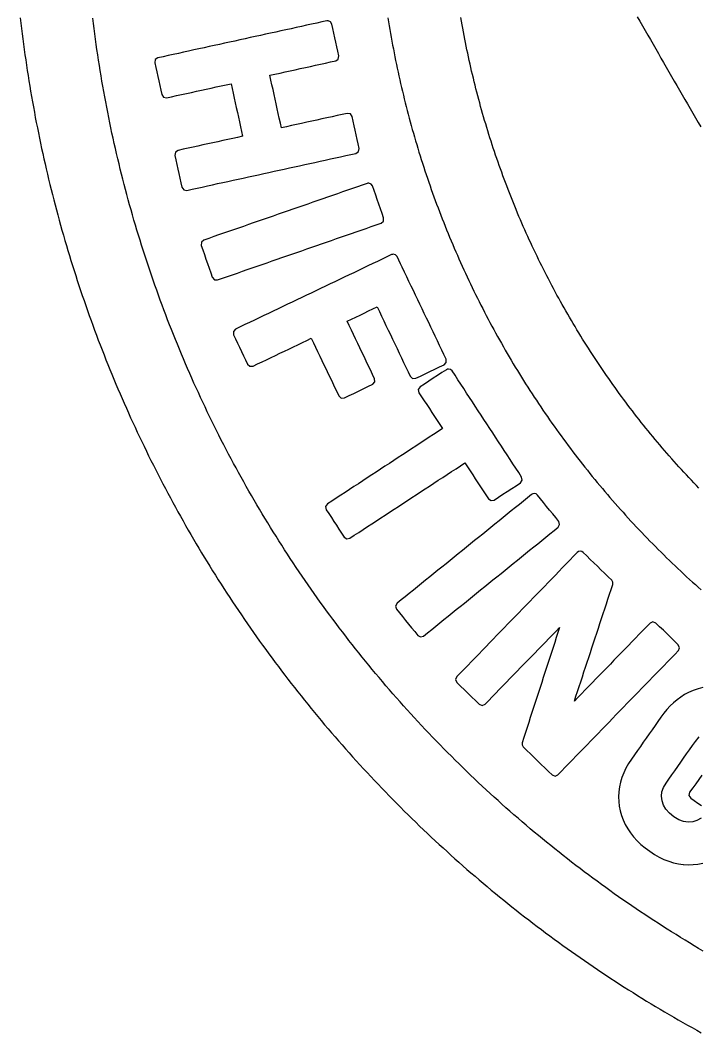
# Model space of a CAD drawing. Header units: millimetres. Extents: x 0 to 100, y 0 to 100.
# Drawn here: x 0.32 to 25.89, y 6.15 to 44.3 of the extents above; entities that cross this region are included whole.
import ezdxf

# ---------------------------------------------------------------- set-up
doc = ezdxf.new("R2010")
doc.units = ezdxf.units.MM

msp = doc.modelspace()

# ---------------------------------------------------------------- linework, layer by layer
at = {"layer": 'LOGO'}
for points in [[(0.3159, 44.3867), (0.3388, 44.1881), (0.3624, 43.9896), (0.3868, 43.7912), (0.412, 43.593), (0.438, 43.395), (0.4648, 43.1971), (0.4924, 42.9993), (0.5207, 42.8017), (0.5498, 42.6043), (0.5797, 42.4071), (0.6104, 42.21), (0.6419, 42.0131), (0.6741, 41.8164), (0.7071, 41.6198), (0.7409, 41.4234), (0.7755, 41.2272), (0.8108, 41.0312), (0.8469, 40.8353), (0.8838, 40.6396), (0.9215, 40.4442), (0.9599, 40.2489), (0.9991, 40.0538), (1.0391, 39.8589), (1.0798, 39.6642), (1.1213, 39.4697), (1.1636, 39.2754), (1.2066, 39.0813), (1.2504, 38.8874), (1.295, 38.6937), (1.3403, 38.5002), (1.3864, 38.3069), (1.4333, 38.1138), (1.4809, 37.921), (1.5293, 37.7284), (1.5784, 37.536), (1.6283, 37.3438), (1.6789, 37.1518), (1.7303, 36.9601), (1.7824, 36.7686), (1.8354, 36.5773), (1.889, 36.3863), (1.9434, 36.1955), (1.9986, 36.0049), (2.0545, 35.8146), (2.1111, 35.6245), (2.1685, 35.4346), (2.2267, 35.245), (2.2856, 35.0557), (2.3452, 34.8666), (2.4056, 34.6777), (2.4668, 34.4892), (2.5286, 34.3008), (2.5912, 34.1128), (2.6546, 33.9249), (2.7187, 33.7374), (2.7835, 33.5501), (2.8491, 33.3631), (2.9154, 33.1764), (2.9825, 32.9899), (3.0502, 32.8037), (3.1188, 32.6178), (3.188, 32.4322), (3.258, 32.2468), (3.3287, 32.0617), (3.4001, 31.8769), (3.4723, 31.6924), (3.5452, 31.5082), (3.6189, 31.3243), (3.6932, 31.1407), (3.7683, 30.9574), (3.8441, 30.7744), (3.9206, 30.5916), (3.9979, 30.4092), (4.0759, 30.2271), (4.1546, 30.0453), (4.234, 29.8638), (4.3141, 29.6826), (4.395, 29.5018), (4.4766, 29.3212), (4.5589, 29.141), (4.6419, 28.9611), (4.7256, 28.7815), (4.8101, 28.6022), (4.8952, 28.4233), (4.9811, 28.2447), (5.0677, 28.0664), (5.155, 27.8885), (5.243, 27.7109), (5.3317, 27.5336), (5.4211, 27.3567), (5.5112, 27.1801), (5.602, 27.0039), (5.6936, 26.828), (5.7858, 26.6524), (5.8788, 26.4773), (5.9724, 26.3024), (6.0667, 26.128), (6.1618, 25.9538), (6.2575, 25.7801), (6.354, 25.6067), (6.4511, 25.4337), (6.549, 25.261), (6.6475, 25.0887), (6.7467, 24.9168), (6.8467, 24.7452), (6.9473, 24.5741), (7.0486, 24.4033), (7.1506, 24.2329), (7.2533, 24.0629), (7.3567, 23.8932), (7.4608, 23.724), (7.5655, 23.5551), (7.671, 23.3866), (7.7771, 23.2185), (7.8839, 23.0508), (7.9914, 22.8836), (8.0996, 22.7167), (8.2085, 22.5502), (8.318, 22.3841), (8.4283, 22.2184), (8.5392, 22.0532), (8.6508, 21.8883), (8.7631, 21.7239), (8.876, 21.5598), (8.9896, 21.3962), (9.1039, 21.2331), (9.2189, 21.0703), (9.3345, 20.908), (9.4509, 20.746), (9.5678, 20.5846), (9.6855, 20.4235), (9.8038, 20.2629), (9.9228, 20.1027), (10.0425, 19.9429), (10.1628, 19.7836), (10.2838, 19.6248), (10.4055, 19.4664), (10.5278, 19.3084), (10.6508, 19.1509), (10.7745, 18.9938), (10.8988, 18.8372), (11.0238, 18.681), (11.1494, 18.5253), (11.2757, 18.37), (11.4027, 18.2152), (11.5303, 18.0609), (11.6585, 17.9071), (11.7875, 17.7537), (11.917, 17.6007), (12.0473, 17.4483), (12.1782, 17.2963), (12.3097, 17.1448), (12.4419, 16.9938), (12.5747, 16.8433), (12.7082, 16.6932), (12.8423, 16.5437), (12.9771, 16.3946), (13.1125, 16.246), (13.2486, 16.0979), (13.3853, 15.9503), (13.5227, 15.8032), (13.6607, 15.6566), (13.7993, 15.5105), (13.9386, 15.3649), (14.0785, 15.2198), (14.2191, 15.0752), (14.3603, 14.9312), (14.5021, 14.7876), (14.6446, 14.6446), (14.7879, 14.5018), (14.9319, 14.3596), (15.0763, 14.2181), (15.2212, 14.0772), (15.3666, 13.9369), (15.5126, 13.7973), (15.659, 13.6584), (15.806, 13.5201), (15.9535, 13.3824), (16.1014, 13.2454), (16.2499, 13.109), (16.3988, 12.9733), (16.5483, 12.8383), (16.6982, 12.7038), (16.8486, 12.5701), (16.9995, 12.437), (17.1509, 12.3045), (17.3028, 12.1727), (17.4551, 12.0416), (17.608, 11.9111), (17.7613, 11.7812), (17.9151, 11.652), (18.0693, 11.5235), (18.224, 11.3957), (18.3792, 11.2685), (18.5349, 11.1419), (18.691, 11.0161), (18.8475, 10.8908), (19.0046, 10.7663), (19.162, 10.6424), (19.32, 10.5192), (19.4784, 10.3967), (19.6372, 10.2748), (19.7965, 10.1536), (19.9562, 10.033), (20.1163, 9.9132), (20.277, 9.794), (20.438, 9.6754), (20.5995, 9.5576), (20.7614, 9.4404), (20.9237, 9.3239), (21.0865, 9.2081), (21.2497, 9.0929), (21.4133, 8.9785), (21.5773, 8.8647), (21.7418, 8.7516), (21.9067, 8.6391), (22.072, 8.5274), (22.2377, 8.4163), (22.4038, 8.3059), (22.5703, 8.1962), (22.7372, 8.0872), (22.9046, 7.9789), (23.0723, 7.8712), (23.2405, 7.7643), (23.409, 7.658), (23.5779, 7.5525), (23.7472, 7.4476), (23.917, 7.3434), (24.0871, 7.2399), (24.2575, 7.1371), (24.4284, 7.035), (24.5997, 6.9336), (24.7713, 6.8328), (24.9433, 6.7328), (25.1157, 6.6335), (25.2885, 6.5349), (25.4616, 6.4369), (25.6351, 6.3397), (25.809, 6.2432), (25.9832, 6.1474)], [(26.0534, 9.2255), (25.8819, 9.3267), (25.7108, 9.4286), (25.5402, 9.5313), (25.3699, 9.6346), (25.2001, 9.7388), (25.0307, 9.8436), (24.8617, 9.9492), (24.6931, 10.0555), (24.5249, 10.1625), (24.3572, 10.2703), (24.1899, 10.3788), (24.023, 10.488), (23.8565, 10.5979), (23.6905, 10.7086), (23.5249, 10.82), (23.3597, 10.9321), (23.195, 11.0449), (23.0307, 11.1585), (22.8669, 11.2727), (22.7035, 11.3877), (22.5406, 11.5034), (22.3781, 11.6198), (22.2161, 11.737), (22.0545, 11.8548), (21.8934, 11.9734), (21.7328, 12.0926), (21.5726, 12.2126), (21.4129, 12.3333), (21.2537, 12.4547), (21.0949, 12.5768), (20.9366, 12.6996), (20.7788, 12.8231), (20.6214, 12.9473), (20.4646, 13.0723), (20.3082, 13.1979), (20.1523, 13.3242), (19.9969, 13.4512), (19.842, 13.579), (19.6876, 13.7074), (19.5337, 13.8365), (19.3803, 13.9663), (19.2274, 14.0968), (19.075, 14.228), (18.9231, 14.3599), (18.7717, 14.4925), (18.6208, 14.6258), (18.4705, 14.7598), (18.3206, 14.8944), (18.1713, 15.0298), (18.0225, 15.1658), (17.8742, 15.3025), (17.7264, 15.4399), (17.5792, 15.578), (17.4325, 15.7168), (17.2863, 15.8562), (17.1407, 15.9963), (16.9956, 16.1371), (16.8511, 16.2786), (16.7071, 16.4208), (16.5636, 16.5636), (16.4209, 16.707), (16.2789, 16.8508), (16.1376, 16.9952), (15.9969, 17.1401), (15.8569, 17.2856), (15.7176, 17.4316), (15.579, 17.5782), (15.441, 17.7252), (15.3037, 17.8728), (15.1672, 18.021), (15.0313, 18.1696), (14.896, 18.3188), (14.7615, 18.4685), (14.6277, 18.6187), (14.4945, 18.7694), (14.362, 18.9206), (14.2303, 19.0724), (14.0992, 19.2246), (13.9688, 19.3774), (13.8391, 19.5306), (13.7101, 19.6844), (13.5818, 19.8386), (13.4542, 19.9933), (13.3273, 20.1486), (13.2011, 20.3043), (13.0755, 20.4605), (12.9507, 20.6172), (12.8266, 20.7743), (12.7032, 20.932), (12.5805, 21.0901), (12.4585, 21.2487), (12.3372, 21.4078), (12.2166, 21.5673), (12.0967, 21.7273), (11.9776, 21.8878), (11.8591, 22.0487), (11.7413, 22.2101), (11.6243, 22.3719), (11.508, 22.5342), (11.3924, 22.697), (11.2775, 22.8602), (11.1633, 23.0238), (11.0498, 23.1879), (10.9371, 23.3525), (10.825, 23.5174), (10.7137, 23.6828), (10.6032, 23.8487), (10.4933, 24.0149), (10.3841, 24.1816), (10.2757, 24.3488), (10.168, 24.5163), (10.0611, 24.6843), (9.9548, 24.8527), (9.8493, 25.0215), (9.7445, 25.1907), (9.6405, 25.3604), (9.5372, 25.5304), (9.4346, 25.7009), (9.3327, 25.8718), (9.2316, 26.043), (9.1312, 26.2147), (9.0316, 26.3867), (8.9326, 26.5592), (8.8345, 26.7321), (8.737, 26.9053), (8.6403, 27.0789), (8.5444, 27.2529), (8.4492, 27.4273), (8.3547, 27.6021), (8.261, 27.7772), (8.168, 27.9528), (8.0758, 28.1287), (7.9843, 28.3049), (7.8936, 28.4816), (7.8036, 28.6586), (7.7144, 28.836), (7.6259, 29.0137), (7.5382, 29.1918), (7.4512, 29.3702), (7.365, 29.549), (7.2795, 29.7281), (7.1948, 29.9076), (7.1108, 30.0875), (7.0276, 30.2677), (6.9452, 30.4482), (6.8635, 30.629), (6.7826, 30.8102), (6.7025, 30.9918), (6.6231, 31.1736), (6.5445, 31.3558), (6.4666, 31.5383), (6.3895, 31.7212), (6.3132, 31.9043), (6.2377, 32.0878), (6.1629, 32.2716), (6.0889, 32.4557), (6.0157, 32.6401), (5.9432, 32.8248), (5.8715, 33.0099), (5.8006, 33.1952), (5.7305, 33.3808), (5.6611, 33.5668), (5.5925, 33.753), (5.5247, 33.9395), (5.4577, 34.1264), (5.3915, 34.3135), (5.326, 34.5009), (5.2613, 34.6885), (5.1975, 34.8765), (5.1344, 35.0647), (5.072, 35.2533), (5.0105, 35.442), (4.9498, 35.6311), (4.8898, 35.8204), (4.8306, 36.01), (4.7723, 36.1999), (4.7147, 36.39), (4.6579, 36.5804), (4.6019, 36.771), (4.5467, 36.9619), (4.4923, 37.1531), (4.4387, 37.3445), (4.3859, 37.5361), (4.3339, 37.728), (4.2827, 37.9201), (4.2323, 38.1125), (4.1827, 38.3051), (4.1339, 38.498), (4.0859, 38.691), (4.0388, 38.8843), (3.9924, 39.0779), (3.9468, 39.2716), (3.9021, 39.4656), (3.8581, 39.6598), (3.815, 39.8542), (3.7726, 40.0488), (3.7311, 40.2437), (3.6904, 40.4387), (3.6505, 40.634), (3.6115, 40.8295), (3.5732, 41.0251), (3.5358, 41.221), (3.4992, 41.4171), (3.4634, 41.6133), (3.4284, 41.8098), (3.3942, 42.0064), (3.3609, 42.2032), (3.3284, 42.4003), (3.2967, 42.5975), (3.2659, 42.7948), (3.2359, 42.9924), (3.2067, 43.1901), (3.1783, 43.3881), (3.1507, 43.5861), (3.124, 43.7844), (3.0982, 43.9828), (3.0731, 44.1814), (3.0489, 44.3801)], [(14.1748, 44.3859), (14.1975, 44.2393), (14.2219, 44.093), (14.2464, 43.9467), (14.2709, 43.8004), (14.2971, 43.6544), (14.3233, 43.5084), (14.3496, 43.3624), (14.3776, 43.2168), (14.4057, 43.0712), (14.4338, 42.9255), (14.4636, 42.7802), (14.4934, 42.6349), (14.5233, 42.4896), (14.5549, 42.3447), (14.5865, 42.1997), (14.6181, 42.0548), (14.6515, 41.9102), (14.6849, 41.7657), (14.7184, 41.6211), (14.7535, 41.4771), (14.7886, 41.333), (14.8238, 41.1889), (14.8607, 41.0453), (14.8976, 40.9016), (14.9345, 40.7579), (14.9731, 40.6147), (15.0118, 40.4714), (15.0505, 40.3282), (15.0909, 40.1854), (15.1313, 40.0427), (15.1718, 39.9), (15.214, 39.7578), (15.2562, 39.6155), (15.2984, 39.4733), (15.3423, 39.3316), (15.3862, 39.1899), (15.4301, 39.0482), (15.4758, 38.9071), (15.5216, 38.7661), (15.5673, 38.625), (15.6147, 38.4844), (15.662, 38.3438), (15.7094, 38.2032), (15.7585, 38.0632), (15.8077, 37.9233), (15.8568, 37.7834), (15.9076, 37.644), (15.9583, 37.5046), (16.0091, 37.3652), (16.0617, 37.2265), (16.1143, 37.0878), (16.1669, 36.9491), (16.2211, 36.811), (16.2754, 36.6729), (16.3296, 36.5349), (16.3855, 36.3975), (16.4415, 36.2602), (16.4974, 36.1228), (16.5549, 35.9861), (16.6125, 35.8494), (16.6701, 35.7126), (16.7294, 35.5766), (16.7887, 35.4407), (16.848, 35.3047), (16.9089, 35.1694), (16.9698, 35.0342), (17.0307, 34.899), (17.0933, 34.7645), (17.1559, 34.63), (17.2185, 34.4955), (17.2828, 34.3618), (17.3471, 34.2281), (17.4114, 34.0945), (17.4772, 33.9615), (17.5431, 33.8286), (17.6089, 33.6957), (17.6765, 33.5636), (17.744, 33.4316), (17.8116, 33.2996), (17.8807, 33.1683), (17.9498, 33.037), (18.0189, 32.9057), (18.0896, 32.7753), (18.1603, 32.6448), (18.2309, 32.5144), (18.3033, 32.385), (18.3757, 32.2555), (18.4481, 32.1261), (18.5219, 31.9974), (18.5958, 31.8688), (18.6697, 31.7401), (18.7452, 31.6124), (18.8207, 31.4847), (18.8962, 31.357), (18.9732, 31.2303), (19.0502, 31.1035), (19.1272, 30.9768), (19.2058, 30.851), (19.2844, 30.7252), (19.3631, 30.5994), (19.4432, 30.4746), (19.5233, 30.3498), (19.6034, 30.2249), (19.685, 30.101), (19.7667, 29.9771), (19.8483, 29.8533), (19.9315, 29.7304), (20.0146, 29.6076), (20.0978, 29.4848), (20.1825, 29.3631), (20.2672, 29.2413), (20.3518, 29.1195), (20.438, 28.9987), (20.5242, 28.878), (20.6104, 28.7572), (20.698, 28.6375), (20.7857, 28.5179), (20.8734, 28.3982), (20.9624, 28.2795), (21.0514, 28.1609), (21.1404, 28.0422), (21.231, 27.9248), (21.3216, 27.8074), (21.4122, 27.6899), (21.5042, 27.5735), (21.5961, 27.4571), (21.688, 27.3407), (21.7814, 27.2254), (21.8748, 27.1102), (21.9682, 26.9949), (22.063, 26.8808), (22.1579, 26.7667), (22.2528, 26.6526), (22.3489, 26.5397), (22.4451, 26.4269), (22.5413, 26.314), (22.6389, 26.2023), (22.7364, 26.0905), (22.834, 25.9788), (22.933, 25.8682), (23.0319, 25.7577), (23.1309, 25.6471), (23.2312, 25.5378), (23.3315, 25.4285), (23.4318, 25.3193), (23.5334, 25.2112), (23.635, 25.1032), (23.7366, 24.9951), (23.8395, 24.8883), (23.9425, 24.7816), (24.0455, 24.6748), (24.1497, 24.5693), (24.254, 24.4637), (24.3582, 24.3582), (24.4637, 24.254), (24.5693, 24.1497), (24.6748, 24.0455), (24.7816, 23.9425), (24.8883, 23.8395), (24.9951, 23.7366), (25.1032, 23.635), (25.2112, 23.5334), (25.3193, 23.4318), (25.4285, 23.3315), (25.5378, 23.2312), (25.6471, 23.1309), (25.7577, 23.0319), (25.8682, 22.933), (25.9788, 22.834)], [(25.8927, 26.6691), (25.7974, 26.7679), (25.7021, 26.8667), (25.6082, 26.9666), (25.5142, 27.0666), (25.4202, 27.1666), (25.3274, 27.2676), (25.2345, 27.3687), (25.1417, 27.4697), (25.0502, 27.572), (24.9587, 27.6743), (24.8673, 27.7766), (24.777, 27.8799), (24.6866, 27.9833), (24.5963, 28.0867), (24.5073, 28.1911), (24.4183, 28.2956), (24.3293, 28.4), (24.2416, 28.5056), (24.1539, 28.6111), (24.0663, 28.7166), (23.9798, 28.8233), (23.8934, 28.9299), (23.8069, 29.0365), (23.7218, 29.1442), (23.6368, 29.252), (23.5517, 29.3597), (23.4679, 29.4683), (23.3842, 29.577), (23.3005, 29.6857), (23.2181, 29.7954), (23.1356, 29.9052), (23.0532, 30.0149), (22.9721, 30.1256), (22.891, 30.2363), (22.81, 30.347), (22.7303, 30.4588), (22.6505, 30.5705), (22.5708, 30.6822), (22.4925, 30.7949), (22.4141, 30.9076), (22.3358, 31.0202), (22.2588, 31.1339), (22.1819, 31.2475), (22.105, 31.3611), (22.0295, 31.4757), (21.954, 31.5903), (21.8785, 31.7048), (21.8043, 31.8204), (21.7302, 31.9359), (21.656, 32.0514), (21.5833, 32.1678), (21.5105, 32.2841), (21.4377, 32.4005), (21.3665, 32.5178), (21.2952, 32.6351), (21.224, 32.7524), (21.1542, 32.8705), (21.0843, 32.9886), (21.0144, 33.1067), (20.9461, 33.2257), (20.8777, 33.3447), (20.8093, 33.4637), (20.7425, 33.5835), (20.6756, 33.7033), (20.6087, 33.8231), (20.5433, 33.9437), (20.4778, 34.0644), (20.4124, 34.185), (20.3484, 34.3064), (20.2845, 34.4279), (20.2206, 34.5493), (20.1581, 34.6715), (20.0956, 34.7937), (20.0332, 34.9159), (19.9722, 35.0389), (19.9113, 35.1619), (19.8503, 35.2849), (19.7909, 35.4086), (19.7314, 35.5323), (19.6719, 35.6559), (19.614, 35.7804), (19.5561, 35.9048), (19.4982, 36.0292), (19.4419, 36.1544), (19.3855, 36.2795), (19.3292, 36.4046), (19.2744, 36.5304), (19.2195, 36.6562), (19.1647, 36.782), (19.1113, 36.9084), (19.058, 37.0349), (19.0046, 37.1614), (18.9529, 37.2884), (18.9012, 37.4155), (18.8495, 37.5426), (18.7993, 37.6704), (18.7492, 37.7981), (18.699, 37.9259), (18.6504, 38.0542), (18.6017, 38.1825), (18.5531, 38.3108), (18.5061, 38.4398), (18.4591, 38.5688), (18.4122, 38.6978), (18.3667, 38.8272), (18.3213, 38.9567), (18.2758, 39.0861), (18.232, 39.2162), (18.1881, 39.3463), (18.1443, 39.4764), (18.102, 39.6069), (18.0597, 39.7375), (18.0175, 39.868), (17.9768, 39.9991), (17.9362, 40.1302), (17.8956, 40.2613), (17.8566, 40.3929), (17.8175, 40.5244), (17.7785, 40.656), (17.7411, 40.788), (17.7036, 40.9201), (17.6662, 41.0521), (17.6305, 41.1846), (17.5947, 41.317), (17.559, 41.4495), (17.5248, 41.5824), (17.4906, 41.7153), (17.4564, 41.8483), (17.4239, 41.9816), (17.3913, 42.1149), (17.3588, 42.2483), (17.3278, 42.3819), (17.2969, 42.5156), (17.266, 42.6493), (17.2368, 42.7834), (17.2075, 42.9174), (17.1783, 43.0515), (17.1507, 43.186), (17.1231, 43.3205), (17.0956, 43.455), (17.0696, 43.5898), (17.0436, 43.7245), (17.0177, 43.8593), (16.9934, 43.9943), (16.9691, 44.1293), (16.9449, 44.2644), (16.9223, 44.3998)], [(23.5637, 44.4319), (23.6637, 44.2588), (23.7636, 44.0856), (23.8636, 43.9125), (23.9635, 43.7394), (24.0635, 43.5663), (24.1634, 43.3932), (24.2634, 43.22), (24.3633, 43.0469), (24.4633, 42.8738), (24.5632, 42.7007), (24.6632, 42.5275), (24.7631, 42.3544), (24.8631, 42.1813), (24.963, 42.0082), (25.063, 41.8351), (25.1629, 41.6619), (25.2629, 41.4888), (25.3629, 41.3157), (25.4628, 41.1426), (25.5628, 40.9694), (25.6627, 40.7963), (25.7627, 40.6232), (25.8626, 40.4501), (25.9626, 40.277)], [(26.0442, 19.1608), (25.8588, 19.112), (25.6762, 19.0471), (25.4966, 18.9663), (25.35, 18.8866), (25.2082, 18.7962), (25.0712, 18.6952), (24.939, 18.5839), (24.8117, 18.4622), (24.6893, 18.3303), (24.5718, 18.1882), (24.4591, 18.0362), (24.3486, 17.8787), (24.238, 17.7212), (24.1275, 17.5638), (24.017, 17.4063), (23.9064, 17.2488), (23.7959, 17.0913), (23.6853, 16.9338), (23.5748, 16.7763), (23.4642, 16.6188), (23.3537, 16.4613), (23.2418, 16.2908), (23.1441, 16.118), (23.0606, 15.9432), (22.9916, 15.7664), (22.9372, 15.5877), (22.8974, 15.4072), (22.8726, 15.225), (22.8725, 15.2242), (22.8724, 15.2234), (22.8641, 15.0423), (22.8703, 14.8629), (22.8907, 14.6856), (22.9253, 14.5104), (22.9741, 14.3377), (23.037, 14.1676), (23.1139, 14.0003), (23.1144, 13.9997), (23.1148, 13.9991), (23.2076, 13.8361), (23.3136, 13.6791), (23.4327, 13.5282), (23.5647, 13.3832), (23.7094, 13.2444), (23.8668, 13.1116), (24.0367, 12.985), (24.2131, 12.8691), (24.3913, 12.7679), (24.5711, 12.6814), (24.7525, 12.61), (24.9353, 12.5536), (25.1195, 12.5126), (25.305, 12.487), (25.3052, 12.487), (25.3054, 12.487), (25.4913, 12.4769), (25.6752, 12.4816), (25.857, 12.5009), (26.0365, 12.5349)], [(25.9709, 14.2321), (25.8183, 14.1462), (25.6569, 14.0974), (25.4811, 14.0849), (25.3062, 14.1105), (25.1295, 14.1762), (24.9484, 14.2839), (24.7795, 14.4209), (24.6506, 14.5664), (24.5591, 14.7214), (24.5027, 14.8872), (24.4826, 15.0567), (24.4997, 15.2214), (24.5559, 15.3845), (24.6526, 15.5498), (24.7631, 15.7073), (24.8737, 15.8648), (24.9842, 16.0223), (25.0948, 16.1797), (25.2053, 16.3372), (25.3158, 16.4947), (25.4264, 16.6522), (25.5369, 16.8097), (25.6475, 16.9672), (25.758, 17.1247), (25.9003, 17.2991)], [(25.9971, 15.8554), (25.8837, 15.6939), (25.7703, 15.5324), (25.6569, 15.3708), (25.5435, 15.2093), (25.5174, 15.0923), (25.5817, 14.9912), (25.7164, 14.8966), (25.8511, 14.8021), (25.9858, 14.7076)]]:
    msp.add_lwpolyline(points, dxfattribs=at)
for points in [[(11.9159, 44.2789), (11.8954, 44.2785), (11.8751, 44.2754), (11.6821, 44.2331), (11.489, 44.1909), (11.2959, 44.1486), (11.1029, 44.1064), (10.9098, 44.0642), (10.7168, 44.0219), (10.5237, 43.9797), (10.3307, 43.9374), (10.1376, 43.8952), (9.9445, 43.8529), (9.7515, 43.8107), (9.5584, 43.7684), (9.3654, 43.7262), (9.1723, 43.684), (8.9793, 43.6417), (8.7862, 43.5995), (8.5931, 43.5572), (8.4001, 43.515), (8.207, 43.4727), (8.014, 43.4305), (7.8209, 43.3882), (7.6279, 43.346), (7.4348, 43.3037), (7.2417, 43.2615), (7.0487, 43.2193), (6.8556, 43.177), (6.6626, 43.1348), (6.4695, 43.0925), (6.2765, 43.0503), (6.0834, 43.008), (5.8903, 42.9658), (5.6973, 42.9235), (5.5042, 42.8813), (5.4059, 42.8128), (5.3848, 42.6949), (5.4223, 42.5234), (5.4598, 42.3519), (5.4974, 42.1804), (5.5349, 42.0089), (5.5725, 41.8374), (5.61, 41.6658), (5.6475, 41.4943), (5.716, 41.396), (5.8339, 41.3749), (6.0206, 41.4157), (6.2074, 41.4566), (6.3941, 41.4974), (6.5809, 41.5383), (6.7676, 41.5791), (6.9544, 41.62), (7.1411, 41.6608), (7.3279, 41.7017), (7.5146, 41.7425), (7.7014, 41.7834), (7.8881, 41.8242), (8.0749, 41.8651), (8.2616, 41.9059), (8.3011, 41.7259), (8.3405, 41.5458), (8.3799, 41.3657), (8.4193, 41.1856), (8.4587, 41.0055), (8.4982, 40.8254), (8.5376, 40.6453), (8.577, 40.4652), (8.6164, 40.2851), (8.6559, 40.105), (8.6953, 39.9249), (8.5085, 39.884), (8.3217, 39.8432), (8.135, 39.8023), (7.9482, 39.7614), (7.7615, 39.7205), (7.5747, 39.6797), (7.3879, 39.6388), (7.2012, 39.5979), (7.0144, 39.5571), (6.8276, 39.5162), (6.6409, 39.4753), (6.4541, 39.4345), (6.2673, 39.3936), (6.169, 39.3251), (6.1479, 39.2073), (6.1854, 39.0357), (6.2229, 38.8642), (6.2605, 38.6927), (6.298, 38.5212), (6.3356, 38.3497), (6.3731, 38.1781), (6.4107, 38.0066), (6.4791, 37.9083), (6.597, 37.8872), (6.7901, 37.9294), (6.9831, 37.9716), (7.1762, 38.0139), (7.3692, 38.0561), (7.5623, 38.0984), (7.7553, 38.1406), (7.9484, 38.1828), (8.1415, 38.2251), (8.3345, 38.2673), (8.5276, 38.3096), (8.7206, 38.3518), (8.9137, 38.394), (9.1067, 38.4363), (9.2998, 38.4785), (9.4929, 38.5207), (9.6859, 38.563), (9.879, 38.6052), (10.072, 38.6475), (10.2651, 38.6897), (10.4581, 38.7319), (10.6512, 38.7742), (10.8443, 38.8164), (11.0373, 38.8587), (11.2304, 38.9009), (11.4234, 38.9431), (11.6165, 38.9854), (11.8095, 39.0276), (12.0026, 39.0699), (12.1957, 39.1121), (12.3887, 39.1543), (12.5818, 39.1966), (12.7748, 39.2388), (12.9679, 39.2811), (13.0662, 39.3495), (13.0874, 39.4674), (13.0499, 39.6389), (13.0123, 39.8104), (12.9748, 39.9819), (12.9373, 40.1535), (12.8998, 40.325), (12.8623, 40.4965), (12.8248, 40.668), (12.7563, 40.7664), (12.6382, 40.7875), (12.4474, 40.7457), (12.2566, 40.704), (12.0658, 40.6622), (11.875, 40.6205), (11.6842, 40.5788), (11.4935, 40.537), (11.3027, 40.4953), (11.1119, 40.4535), (10.9211, 40.4118), (10.7303, 40.37), (10.5395, 40.3283), (10.3487, 40.2865), (10.1579, 40.2448), (10.1185, 40.4249), (10.0791, 40.605), (10.0397, 40.7851), (10.0003, 40.9652), (9.9609, 41.1453), (9.9215, 41.3255), (9.8821, 41.5056), (9.8427, 41.6857), (9.8032, 41.8658), (9.7638, 42.0459), (9.7244, 42.226), (9.9152, 42.2678), (10.106, 42.3095), (10.2968, 42.3513), (10.4876, 42.393), (10.6784, 42.4348), (10.8692, 42.4765), (11.06, 42.5183), (11.2508, 42.56), (11.4416, 42.6018), (11.6324, 42.6435), (11.8232, 42.6853), (12.014, 42.727), (12.2048, 42.7687), (12.3032, 42.8373), (12.3243, 42.9553), (12.2867, 43.1268), (12.2492, 43.2983), (12.2117, 43.4698), (12.1742, 43.6412), (12.1367, 43.8127), (12.0992, 43.9842), (12.0617, 44.1557), (12.0097, 44.2421)], [(13.455, 38.1591), (13.4447, 38.1594), (13.4344, 38.1589), (13.4141, 38.1561), (13.3944, 38.1506), (13.2077, 38.0858), (13.021, 38.0211), (12.8342, 37.9564), (12.6475, 37.8917), (12.4608, 37.8269), (12.2741, 37.7622), (12.0874, 37.6975), (11.9007, 37.6327), (11.7139, 37.568), (11.5272, 37.5033), (11.3405, 37.4386), (11.1538, 37.3738), (10.9671, 37.3091), (10.7803, 37.2444), (10.5936, 37.1797), (10.4069, 37.1149), (10.2202, 37.0502), (10.0335, 36.9855), (9.8467, 36.9207), (9.66, 36.856), (9.4733, 36.7913), (9.2866, 36.7266), (9.0999, 36.6618), (8.9131, 36.5971), (8.7264, 36.5324), (8.5397, 36.4677), (8.353, 36.4029), (8.1663, 36.3382), (7.9796, 36.2735), (7.7928, 36.2087), (7.6061, 36.144), (7.4194, 36.0793), (7.2327, 36.0146), (7.1431, 35.935), (7.136, 35.8154), (7.1956, 35.6435), (7.2552, 35.4715), (7.3148, 35.2996), (7.3744, 35.1277), (7.434, 34.9558), (7.4936, 34.7838), (7.5532, 34.6119), (7.6328, 34.5223), (7.7524, 34.5153), (7.9391, 34.58), (8.1258, 34.6447), (8.3125, 34.7094), (8.4993, 34.7742), (8.686, 34.8389), (8.8727, 34.9036), (9.0594, 34.9684), (9.2462, 35.0331), (9.4329, 35.0978), (9.6196, 35.1625), (9.8063, 35.2273), (9.9931, 35.292), (10.1798, 35.3567), (10.3665, 35.4214), (10.5532, 35.4862), (10.74, 35.5509), (10.9267, 35.6156), (11.1134, 35.6804), (11.3001, 35.7451), (11.4869, 35.8098), (11.6736, 35.8745), (11.8603, 35.9393), (12.047, 36.004), (12.2338, 36.0687), (12.4205, 36.1334), (12.6072, 36.1982), (12.7939, 36.2629), (12.9807, 36.3276), (13.1674, 36.3924), (13.3541, 36.4571), (13.5408, 36.5218), (13.7276, 36.5865), (13.9143, 36.6513), (14.0038, 36.7309), (14.0109, 36.8505), (13.9513, 37.0224), (13.8917, 37.1943), (13.8322, 37.3662), (13.7726, 37.5382), (13.713, 37.7101), (13.6534, 37.882), (13.5938, 38.0539), (13.5403, 38.1276)], [(14.3716, 35.4818), (14.3413, 35.4772), (14.3125, 35.4668), (14.1341, 35.3816), (13.9557, 35.2965), (13.7774, 35.2114), (13.599, 35.1263), (13.4207, 35.0412), (13.2423, 34.9561), (13.0639, 34.871), (12.8856, 34.7859), (12.7072, 34.7008), (12.5289, 34.6157), (12.3505, 34.5306), (12.1721, 34.4454), (11.9938, 34.3603), (11.8154, 34.2752), (11.6371, 34.1901), (11.4587, 34.105), (11.2803, 34.0199), (11.102, 33.9348), (10.9236, 33.8497), (10.7453, 33.7646), (10.5669, 33.6795), (10.3885, 33.5944), (10.2102, 33.5093), (10.0318, 33.4241), (9.8535, 33.339), (9.6751, 33.2539), (9.4967, 33.1688), (9.3184, 33.0837), (9.14, 32.9986), (8.9617, 32.9135), (8.7833, 32.8284), (8.6049, 32.7433), (8.4266, 32.6582), (8.3464, 32.5691), (8.3528, 32.4494), (8.4284, 32.291), (8.504, 32.1325), (8.5796, 31.9741), (8.6552, 31.8156), (8.7308, 31.6572), (8.8064, 31.4988), (8.882, 31.3403), (8.9711, 31.2601), (9.0908, 31.2663), (9.2596, 31.3469), (9.4284, 31.4274), (9.5972, 31.5079), (9.766, 31.5885), (9.9348, 31.669), (10.1036, 31.7496), (10.2723, 31.8301), (10.4411, 31.9107), (10.6099, 31.9912), (10.7787, 32.0718), (10.9475, 32.1523), (11.1163, 32.2329), (11.2851, 32.3134), (11.3648, 32.1465), (11.4444, 31.9796), (11.5241, 31.8126), (11.6038, 31.6457), (11.6834, 31.4788), (11.7631, 31.3119), (11.8428, 31.1449), (11.9225, 30.978), (12.0021, 30.8111), (12.0818, 30.6441), (12.1615, 30.4772), (12.2411, 30.3103), (12.3208, 30.1434), (12.4099, 30.0632), (12.5296, 30.0696), (12.7076, 30.1545), (12.8857, 30.2395), (13.0638, 30.3245), (13.2419, 30.4095), (13.42, 30.4945), (13.5981, 30.5795), (13.6783, 30.6685), (13.6721, 30.7882), (13.5924, 30.9552), (13.5127, 31.1221), (13.4331, 31.289), (13.3534, 31.456), (13.2737, 31.6229), (13.1941, 31.7899), (13.1144, 31.9568), (13.0347, 32.1238), (12.9551, 32.2907), (12.8754, 32.4576), (12.7957, 32.6246), (12.7161, 32.7915), (12.6364, 32.9585), (12.7978, 33.0355), (12.9593, 33.1125), (13.1207, 33.1896), (13.2822, 33.2666), (13.4436, 33.3437), (13.605, 33.4207), (13.7665, 33.4977), (13.8497, 33.3234), (13.9329, 33.149), (14.0161, 32.9746), (14.0993, 32.8003), (14.1825, 32.6259), (14.2657, 32.4515), (14.3489, 32.2772), (14.4321, 32.1028), (14.5153, 31.9284), (14.5986, 31.754), (14.6818, 31.5797), (14.765, 31.4053), (14.8482, 31.2309), (14.9314, 31.0566), (15.0146, 30.8822), (15.1037, 30.8021), (15.2234, 30.8084), (15.4015, 30.8934), (15.5796, 30.9784), (15.7577, 31.0634), (15.9358, 31.1483), (16.114, 31.2333), (16.2921, 31.3183), (16.3722, 31.4074), (16.3659, 31.5271), (16.2837, 31.6994), (16.2015, 31.8716), (16.1192, 32.0439), (16.037, 32.2162), (15.9548, 32.3885), (15.8726, 32.5608), (15.7904, 32.7331), (15.7082, 32.9054), (15.626, 33.0777), (15.5438, 33.2499), (15.4615, 33.4222), (15.3793, 33.5945), (15.2971, 33.7668), (15.2149, 33.9391), (15.1327, 34.1114), (15.0505, 34.2837), (15.0505, 34.2838), (15.0505, 34.2839), (14.9664, 34.4599), (14.8824, 34.636), (14.7983, 34.812), (14.7143, 34.9881), (14.6499, 35.123), (14.5856, 35.258), (14.5212, 35.3929), (14.4599, 35.4601)], [(16.4521, 31.1558), (16.4119, 31.1481), (16.3751, 31.1303), (16.21, 31.0222), (16.0449, 30.9141), (15.8798, 30.806), (15.7148, 30.6978), (15.5497, 30.5897), (15.3846, 30.4816), (15.3171, 30.3826), (15.3394, 30.2649), (15.438, 30.1143), (15.5365, 29.9638), (15.6351, 29.8133), (15.7337, 29.6628), (15.8323, 29.5122), (15.9309, 29.3617), (16.0295, 29.2112), (16.1281, 29.0607), (16.2266, 28.9101), (16.0599, 28.8009), (15.8933, 28.6918), (15.7266, 28.5826), (15.5599, 28.4734), (15.3932, 28.3642), (15.2265, 28.2551), (15.0598, 28.1459), (14.8931, 28.0367), (14.7264, 27.9275), (14.5597, 27.8184), (14.393, 27.7092), (14.2263, 27.6), (14.0596, 27.4908), (13.893, 27.3817), (13.7263, 27.2725), (13.5596, 27.1633), (13.3929, 27.0541), (13.2262, 26.945), (13.0595, 26.8358), (12.8928, 26.7266), (12.7261, 26.6174), (12.5594, 26.5083), (12.3927, 26.3991), (12.226, 26.2899), (12.0593, 26.1807), (11.8927, 26.0716), (11.8252, 25.9726), (11.8474, 25.8548), (11.9436, 25.708), (12.0398, 25.5611), (12.136, 25.4142), (12.2322, 25.2673), (12.3284, 25.1205), (12.4246, 24.9736), (12.5208, 24.8267), (12.6198, 24.7592), (12.7375, 24.7814), (12.9042, 24.8906), (13.0709, 24.9998), (13.2376, 25.1089), (13.4043, 25.2181), (13.571, 25.3273), (13.7377, 25.4364), (13.9044, 25.5456), (14.0711, 25.6548), (14.2378, 25.764), (14.4045, 25.8731), (14.5712, 25.9823), (14.7379, 26.0915), (14.9046, 26.2006), (15.0713, 26.3098), (15.238, 26.419), (15.4047, 26.5281), (15.5714, 26.6373), (15.7381, 26.7465), (15.9048, 26.8556), (16.0715, 26.9648), (16.2382, 27.074), (16.4049, 27.1831), (16.5716, 27.2923), (16.7383, 27.4015), (16.905, 27.5106), (17.0717, 27.6198), (17.1703, 27.4693), (17.2689, 27.3187), (17.3675, 27.1682), (17.466, 27.0177), (17.5646, 26.8672), (17.6632, 26.7166), (17.7618, 26.5661), (17.8604, 26.4156), (17.959, 26.265), (18.058, 26.1975), (18.1757, 26.2198), (18.3408, 26.3279), (18.5059, 26.4361), (18.671, 26.5443), (18.8361, 26.6524), (19.0012, 26.7606), (19.1663, 26.8687), (19.2337, 26.9678), (19.2114, 27.0854), (19.1022, 27.2521), (18.9931, 27.4188), (18.8839, 27.5854), (18.7748, 27.7521), (18.6657, 27.9187), (18.5565, 28.0854), (18.4474, 28.2521), (18.3382, 28.4187), (18.2291, 28.5854), (18.12, 28.752), (18.0108, 28.9187), (17.9017, 29.0854), (17.7925, 29.252), (17.6834, 29.4187), (17.5743, 29.5853), (17.4651, 29.752), (17.356, 29.9187), (17.2468, 30.0853), (17.1377, 30.252), (17.0285, 30.4186), (16.9194, 30.5853), (16.8103, 30.752), (16.7011, 30.9186), (16.592, 31.0853), (16.5315, 31.1393)], [(19.6835, 26.4646), (19.6335, 26.455), (19.5892, 26.4298), (19.4355, 26.3055), (19.2818, 26.1813), (19.1281, 26.057), (18.9745, 25.9327), (18.8208, 25.8085), (18.6671, 25.6842), (18.5134, 25.56), (18.3598, 25.4357), (18.2061, 25.3114), (18.0524, 25.1872), (17.8988, 25.0629), (17.7451, 24.9387), (17.5914, 24.8144), (17.4377, 24.6902), (17.2841, 24.5659), (17.1304, 24.4416), (16.9767, 24.3174), (16.823, 24.1931), (16.6694, 24.0689), (16.5157, 23.9446), (16.362, 23.8203), (16.2084, 23.6961), (16.0547, 23.5718), (15.901, 23.4476), (15.7473, 23.3233), (15.5937, 23.199), (15.44, 23.0748), (15.2863, 22.9505), (15.1326, 22.8263), (14.979, 22.702), (14.8253, 22.5778), (14.6716, 22.4535), (14.518, 22.3292), (14.4607, 22.224), (14.4947, 22.109), (14.6091, 21.9676), (14.7236, 21.8261), (14.838, 21.6846), (14.9524, 21.5431), (15.0669, 21.4016), (15.1813, 21.2601), (15.2957, 21.1186), (15.401, 21.0614), (15.5159, 21.0954), (15.6696, 21.2196), (15.8233, 21.3439), (15.9769, 21.4682), (16.1306, 21.5924), (16.2843, 21.7167), (16.4379, 21.8409), (16.5916, 21.9652), (16.7453, 22.0895), (16.8989, 22.2137), (17.0526, 22.338), (17.2063, 22.4622), (17.3599, 22.5865), (17.5136, 22.7107), (17.6673, 22.835), (17.8209, 22.9593), (17.9746, 23.0835), (18.1283, 23.2078), (18.2819, 23.332), (18.4356, 23.4563), (18.5893, 23.5806), (18.7429, 23.7048), (18.8966, 23.8291), (19.0503, 23.9533), (19.2039, 24.0776), (19.3576, 24.2019), (19.5113, 24.3261), (19.6649, 24.4504), (19.8186, 24.5746), (19.9723, 24.6989), (20.1259, 24.8231), (20.2796, 24.9474), (20.4333, 25.0717), (20.5869, 25.1959), (20.6442, 25.3012), (20.6104, 25.4161), (20.4959, 25.5576), (20.3815, 25.6991), (20.2671, 25.8406), (20.1526, 25.9821), (20.0382, 26.1236), (19.9238, 26.265), (19.8093, 26.4065), (19.7532, 26.4503)], [(21.4167, 24.2895), (21.3569, 24.2767), (21.3066, 24.242), (21.1691, 24.1003), (21.0315, 23.9585), (20.894, 23.8168), (20.7565, 23.6751), (20.6189, 23.5333), (20.4814, 23.3916), (20.3439, 23.2499), (20.2064, 23.1081), (20.0688, 22.9664), (19.9313, 22.8247), (19.7938, 22.683), (19.6562, 22.5412), (19.5187, 22.3995), (19.3812, 22.2578), (19.2437, 22.116), (19.1061, 21.9743), (18.9686, 21.8326), (18.8311, 21.6908), (18.6935, 21.5491), (18.556, 21.4074), (18.4185, 21.2657), (18.281, 21.1239), (18.1434, 20.9822), (18.0059, 20.8405), (17.8684, 20.6987), (17.7308, 20.557), (17.5933, 20.4153), (17.4558, 20.2735), (17.3182, 20.1318), (17.1807, 19.9901), (17.0432, 19.8484), (16.9057, 19.7066), (16.7681, 19.5649), (16.724, 19.4535), (16.7716, 19.3435), (16.9121, 19.2071), (17.0527, 19.0707), (17.1932, 18.9343), (17.3337, 18.7979), (17.4743, 18.6615), (17.6148, 18.5251), (17.7262, 18.4809), (17.8362, 18.5284), (17.9698, 18.666), (18.1033, 18.8037), (18.2369, 18.9413), (18.3705, 19.079), (18.504, 19.2166), (18.6376, 19.3543), (18.7711, 19.4919), (18.9047, 19.6295), (19.0383, 19.7672), (19.1718, 19.9048), (19.3054, 20.0425), (19.4389, 20.1801), (19.5725, 20.3178), (19.706, 20.4554), (19.8396, 20.5931), (19.9732, 20.7307), (20.1067, 20.8684), (20.2403, 21.006), (20.3738, 21.1436), (20.5074, 21.2813), (20.6409, 21.4189), (20.5797, 21.2302), (20.5185, 21.0414), (20.4573, 20.8526), (20.396, 20.6638), (20.3348, 20.4751), (20.2736, 20.2863), (20.2124, 20.0975), (20.1511, 19.9088), (20.0899, 19.72), (20.0287, 19.5312), (19.9675, 19.3425), (19.9062, 19.1537), (19.845, 18.9649), (19.7838, 18.7761), (19.7226, 18.5874), (19.6613, 18.3986), (19.6001, 18.2098), (19.5389, 18.0211), (19.4777, 17.8323), (19.4165, 17.6435), (19.3552, 17.4547), (19.294, 17.266), (19.2328, 17.0772), (19.2298, 16.9912), (19.2727, 16.9166), (19.4083, 16.785), (19.5439, 16.6534), (19.6795, 16.5218), (19.815, 16.3902), (19.9506, 16.2587), (20.0862, 16.1271), (20.2218, 15.9955), (20.3574, 15.8639), (20.4687, 15.8197), (20.5788, 15.8672), (20.7163, 16.0089), (20.8538, 16.1507), (20.9913, 16.2924), (21.1289, 16.4341), (21.2664, 16.5759), (21.4039, 16.7176), (21.5415, 16.8593), (21.679, 17.001), (21.8165, 17.1428), (21.9541, 17.2845), (22.0916, 17.4262), (22.2291, 17.568), (22.3666, 17.7097), (22.5042, 17.8514), (22.6417, 17.9932), (22.7792, 18.1349), (22.9168, 18.2766), (23.0543, 18.4184), (23.1918, 18.5601), (23.3293, 18.7018), (23.4669, 18.8435), (23.6044, 18.9853), (23.7419, 19.127), (23.8795, 19.2687), (24.017, 19.4105), (24.1545, 19.5522), (24.2921, 19.6939), (24.4296, 19.8357), (24.5671, 19.9774), (24.7046, 20.1191), (24.8422, 20.2608), (24.9797, 20.4026), (25.1172, 20.5443), (25.1614, 20.6557), (25.114, 20.7657), (24.9734, 20.9021), (24.8328, 21.0385), (24.6923, 21.1749), (24.5517, 21.3113), (24.4111, 21.4477), (24.2705, 21.5841), (24.1592, 21.6283), (24.0491, 21.5808), (23.9134, 21.4409), (23.7776, 21.301), (23.6418, 21.1611), (23.5061, 21.0211), (23.3703, 20.8812), (23.2346, 20.7413), (23.0988, 20.6014), (22.963, 20.4615), (22.8273, 20.3216), (22.6915, 20.1816), (22.5557, 20.0417), (22.42, 19.9018), (22.2842, 19.7619), (22.1485, 19.622), (22.0127, 19.4821), (21.8769, 19.3421), (21.7412, 19.2022), (21.6054, 19.0623), (21.4697, 18.9224), (21.3339, 18.7825), (21.1981, 18.6426), (21.2585, 18.8257), (21.3188, 19.0088), (21.3791, 19.1919), (21.4395, 19.375), (21.4998, 19.5582), (21.5601, 19.7413), (21.6204, 19.9244), (21.6808, 20.1075), (21.7411, 20.2907), (21.8014, 20.4738), (21.8618, 20.6569), (21.9221, 20.84), (21.9824, 21.0231), (22.0428, 21.2063), (22.1031, 21.3894), (22.1634, 21.5725), (22.2237, 21.7556), (22.2841, 21.9388), (22.3444, 22.1219), (22.4047, 22.305), (22.4651, 22.4881), (22.5254, 22.6713), (22.5857, 22.8544), (22.6461, 23.0375), (22.6494, 23.1239), (22.6063, 23.199), (22.4715, 23.3298), (22.3367, 23.4605), (22.2019, 23.5913), (22.0672, 23.7221), (21.9324, 23.8529), (21.7976, 23.9837), (21.6628, 24.1145), (21.528, 24.2453), (21.4767, 24.2784)]]:
    msp.add_lwpolyline(points, close=True, dxfattribs=at)

doc.saveas('drawing.dxf')
